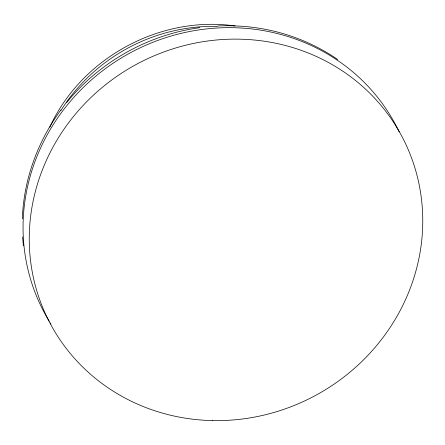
<?xml version="1.0" encoding="UTF-8"?>
<svg xmlns="http://www.w3.org/2000/svg" width="445" height="445" viewBox="0 0 445 445"><rect width="100%" height="100%" fill="white"/><g stroke="black" fill="none" stroke-linecap="round" stroke-linejoin="round"><path stroke-width="0.67" d="M22.339 218.834C23.685 179.697 37.675 141.326 60.937 109.909M49.807 127.181C81.162 58.139 160.055 15.158 235.077 25.96M66.544 102.684C99.43 62.061 148.063 34.716 199.838 27.646M218.061 25.96C236.184 25.137 254.412 26.717 272.112 30.744L272.379 30.805C295.697 36.195 318.003 45.924 337.711 59.519M22.589 236.912L23.346 245.701M49.223 321.201A199.182 188.218 -28.4 0 1 130.263 52.855A199.182 188.218 -28.4 0 1 399.198 131.915M51.008 324.06A199.182 188.218 -28.4 0 1 50.285 322.92M60.926 110.477A172.627 163.12 -28.4 0 1 217.611 26.389M212.61 420.586A199.182 188.218 -28.4 0 0 402.703 137.944A199.182 188.218 -28.4 0 0 62.701 131.091A199.182 188.218 -28.4 0 0 212.61 420.586"/></g></svg>
